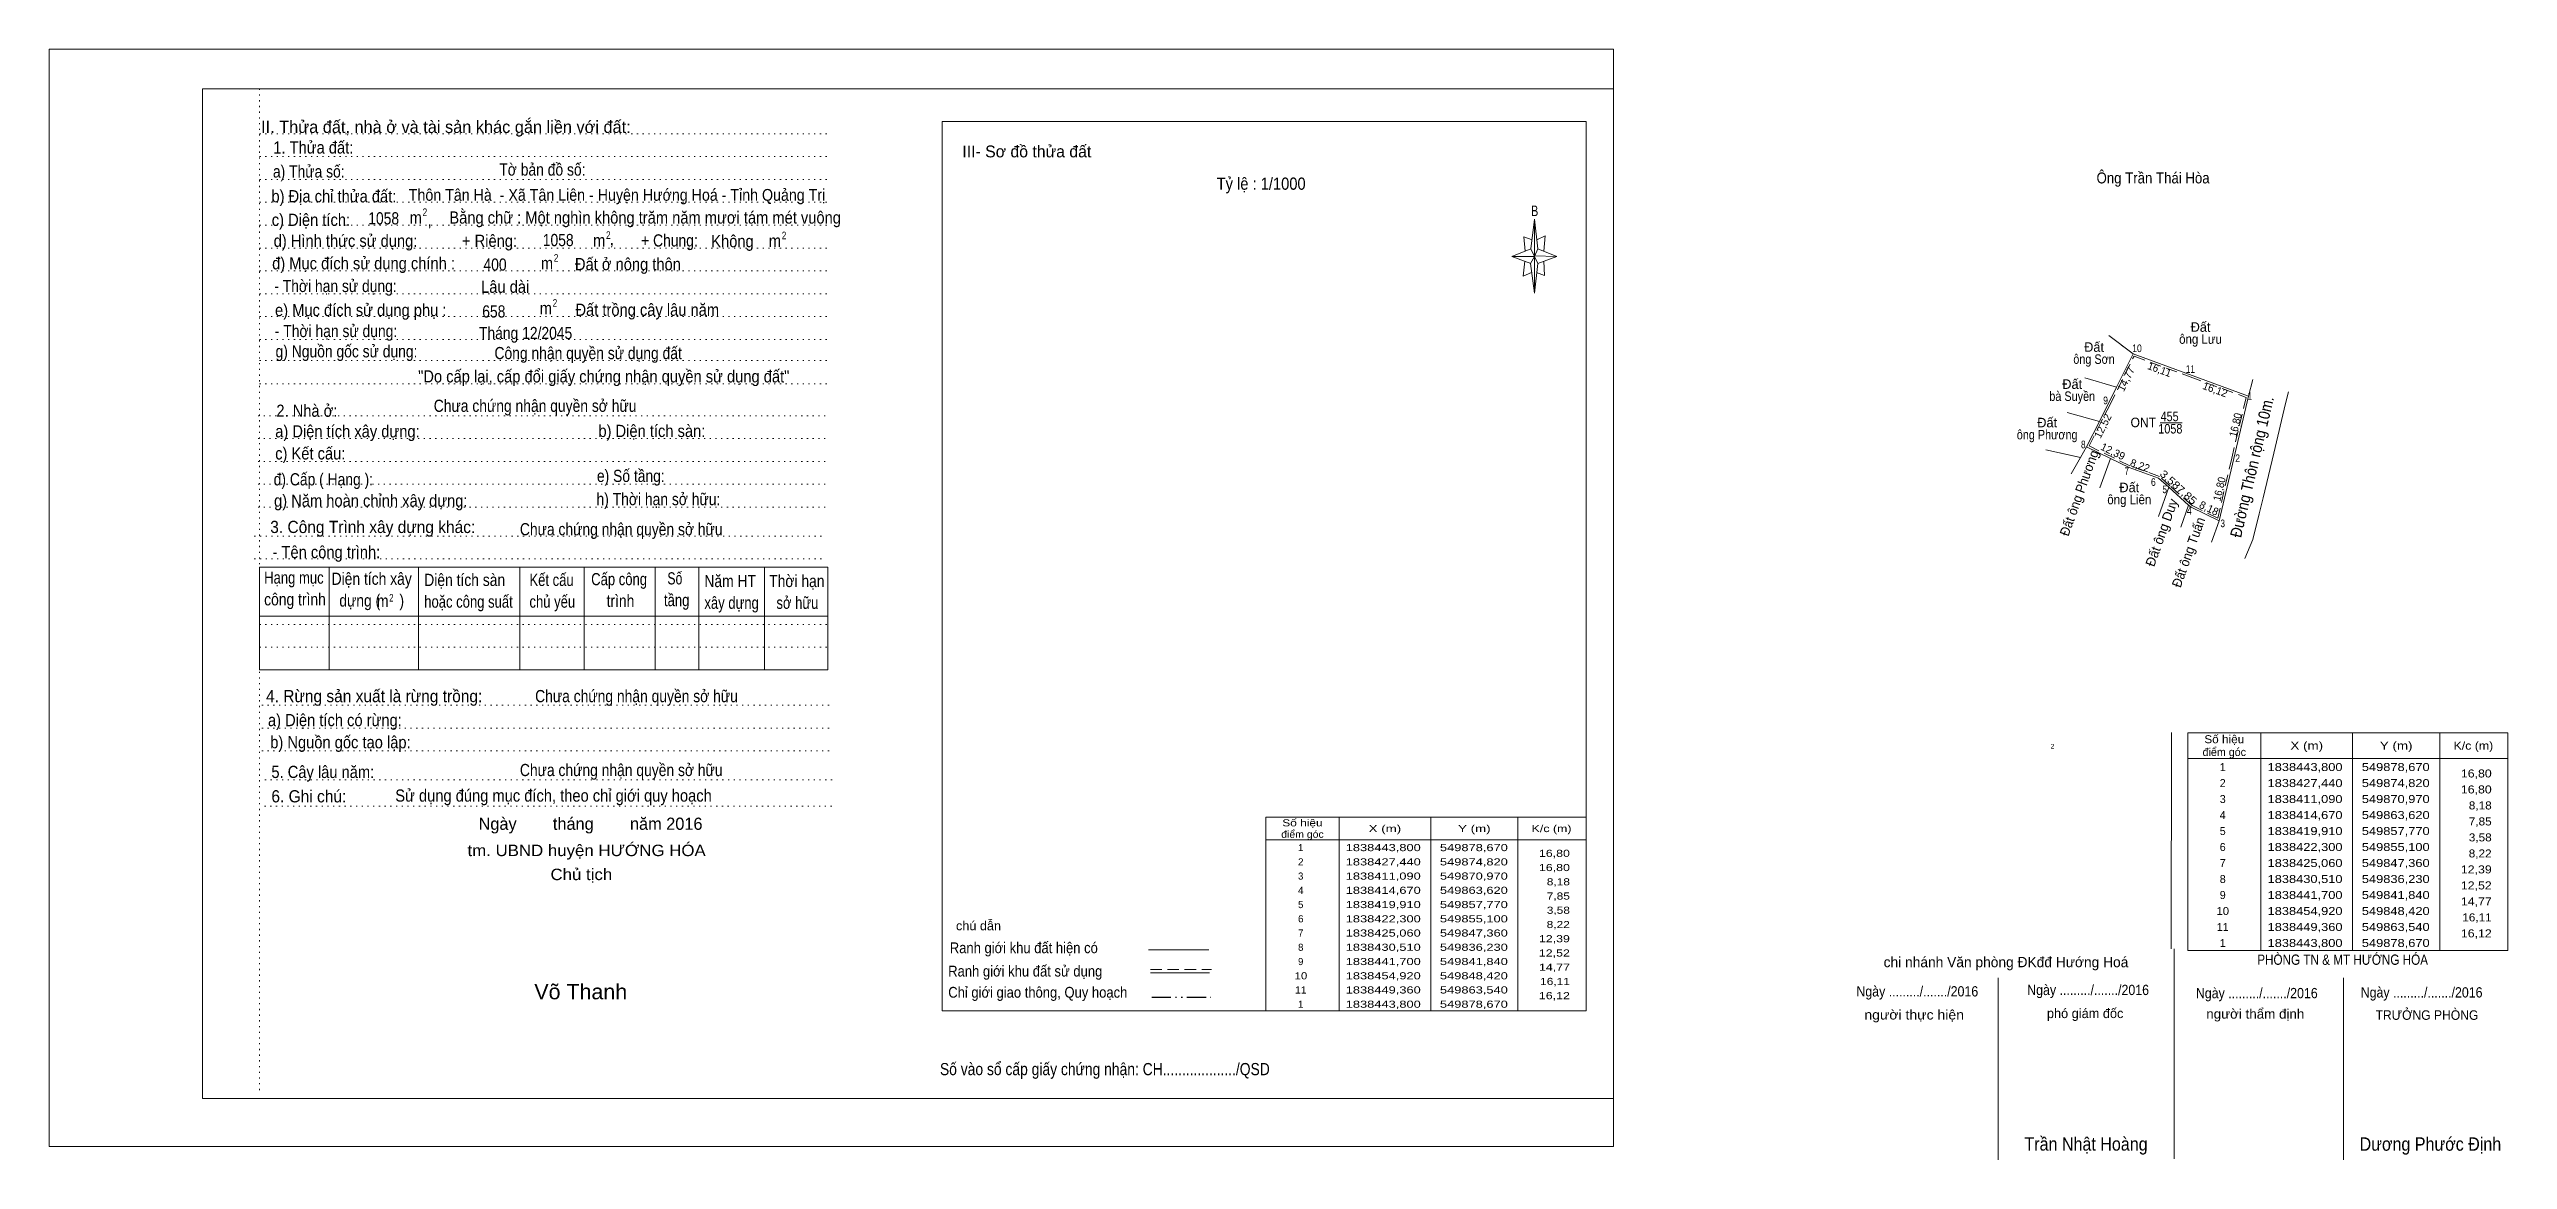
# Model space of a CAD drawing. Header units: metres. Extents: x 546805 to 549947, y 1838243 to 1838537.
# Drawn here: x 547258 to 547903, y 1838245 to 1838537 of the extents above; entities that cross this region are included whole.
import ezdxf
from ezdxf.enums import TextEntityAlignment as Align

# ---------------------------------------------------------------- set-up
doc = ezdxf.new("R2010")
doc.units = ezdxf.units.M
for name, pattern in [('DASH_DOUBLE_DOT', [9.2, 5, -1.2, 0.3, -1.2, 0.3, -1.2]), ('DOTTED', [1.5, 0.3, -1.2]), ('MEDIUM_DASHED', [4.5, 3, -1.5])]:
    doc.linetypes.add(name, pattern=pattern)
for name, color, linetype, lineweight in [('1', 7, 'DOTTED', 13), ('10', 7, 'Continuous', 13), ('18', 7, 'Continuous', 13), ('2', 7, 'Continuous', 13), ('20', 7, 'Continuous', 13), ('21', 7, 'Continuous', 13), ('23', 7, 'Continuous', 13), ('44', 7, 'Continuous', 13), ('63', 7, 'Continuous', 13), ('7', 7, 'Continuous', 13)]:
    doc.layers.add(name, color=color, linetype=linetype, lineweight=lineweight)
for name, color, linetype in [('19', 7, 'Continuous'), ('34', 7, 'Continuous'), ('50', 7, 'Continuous'), ('6', 7, 'Continuous'), ('9', 7, 'Continuous')]:
    doc.layers.add(name, color=color, linetype=linetype)

msp = doc.modelspace()

# ---------------------------------------------------------------- linework, layer by layer
at = {"layer": '1', "linetype": 'Continuous'}
for p, q in [((547298.65, 1838526.36), (547668.85, 1838526.36)), ((547298.65, 1838526.36), (547298.65, 1838261.36)), ((547668.85, 1838526.36), (547668.85, 1838261.36)), ((547298.65, 1838261.36), (547668.85, 1838261.36))]:
    msp.add_line(p, q, dxfattribs=at)
at = {"layer": '1'}
for p, q in [((547313.65, 1838526.36), (547313.65, 1838263.56)), ((547313.65, 1838514.56), (547462.75, 1838514.56)), ((547313.65, 1838508.56), (547462.75, 1838508.56)), ((547313.65, 1838502.56), (547462.75, 1838502.56)), ((547313.65, 1838496.56), (547462.75, 1838496.56)), ((547313.65, 1838490.56), (547462.75, 1838490.56)), ((547313.65, 1838484.56), (547462.75, 1838484.56)), ((547313.65, 1838478.56), (547462.75, 1838478.56)), ((547313.65, 1838472.56), (547462.75, 1838472.56)), ((547313.65, 1838466.56), (547462.75, 1838466.56)), ((547313.65, 1838460.56), (547462.75, 1838460.56)), ((547313.65, 1838455.06), (547462.75, 1838455.06)), ((547313.65, 1838448.96), (547462.75, 1838448.96)), ((547313.25, 1838440.56), (547462.35, 1838440.56)), ((547313.25, 1838434.56), (547462.35, 1838434.56)), ((547313.25, 1838428.56), (547462.35, 1838428.56)), ((547313.25, 1838422.56), (547462.35, 1838422.56)), ((547313.25, 1838416.56), (547462.35, 1838416.56)), ((547312.25, 1838408.96), (547461.35, 1838408.96)), ((547312.25, 1838402.96), (547461.35, 1838402.96)), ((547313.65, 1838385.76), (547462.75, 1838385.76)), ((547313.65, 1838379.76), (547462.75, 1838379.76)), ((547314.25, 1838364.56), (547463.35, 1838364.56)), ((547314.25, 1838358.56), (547463.35, 1838358.56)), ((547314.25, 1838352.56), (547463.35, 1838352.56)), ((547315.05, 1838344.96), (547464.15, 1838344.96)), ((547314.95, 1838338.06), (547464.05, 1838338.06))]:
    msp.add_line(p, q, dxfattribs=at)
at = {"layer": '1', "linetype": 'Continuous'}
msp.add_lwpolyline([(547258.45, 1838248.76), (547668.85, 1838248.76), (547668.85, 1838536.76), (547258.45, 1838536.76)], close=True, dxfattribs=at)
at = {"layer": '1', "linetype": 'MEDIUM_DASHED'}
msp.add_lwpolyline([(547834.83, 1838445.35), (547831.08, 1838429.42), (547827.38, 1838413.68), (547820.65, 1838416.96), (547814.85, 1838422.15), (547812.11, 1838424.61), (547804.3, 1838427.39), (547793.65, 1838432.61), (547799.04, 1838443.35), (547805.42, 1838456.17), (547820.12, 1838450.76)], close=True, dxfattribs=at)
at = {"layer": '10'}
for p, q in [((547798.83, 1838461.62), (547805.17, 1838456.79)), ((547802.17, 1838459.08), (547802.87, 1838458.54)), ((547835.42, 1838445.67), (547805.17, 1838456.79)), ((547792.51, 1838450.48), (547800.85, 1838448.08)), ((547787.85, 1838441.42), (547796.33, 1838439.05)), ((547791.68, 1838440.35), (547796.33, 1838439.05)), ((547791.68, 1838440.35), (547796.33, 1838439.05)), ((547782.25, 1838431.59), (547791.38, 1838429.55)), ((547786.28, 1838430.69), (547791.38, 1838429.55)), ((547786.28, 1838430.69), (547791.38, 1838429.55)), ((547791.38, 1838429.55), (547792.98, 1838432.38)), ((547313.65, 1838400.76), (547462.75, 1838400.76)), ((547313.65, 1838400.76), (547313.65, 1838373.86)), ((547331.95, 1838400.76), (547331.95, 1838373.86)), ((547355.35, 1838400.76), (547355.35, 1838373.86)), ((547381.95, 1838400.76), (547381.95, 1838373.86)), ((547398.85, 1838400.76), (547398.85, 1838373.86)), ((547417.45, 1838400.76), (547417.45, 1838373.86)), ((547428.85, 1838400.76), (547428.85, 1838373.86)), ((547446.15, 1838400.76), (547446.15, 1838373.86)), ((547462.75, 1838400.76), (547462.75, 1838373.86)), ((547313.65, 1838387.96), (547462.75, 1838387.96)), ((547313.65, 1838373.86), (547462.75, 1838373.86))]:
    msp.add_line(p, q, dxfattribs=at)
for points in [[(547805.17, 1838456.79), (547800.85, 1838448.08), (547796.33, 1838439.05), (547792.98, 1838432.38)], [(547800.85, 1838448.08), (547796.33, 1838439.05), (547792.98, 1838432.38)], [(547800.85, 1838448.08), (547796.33, 1838439.05), (547792.98, 1838432.38)]]:
    msp.add_lwpolyline(points, dxfattribs=at)
at = {"layer": '18'}
for p, q in [((547842.06, 1838430.7), (547845.17, 1838443.73)), ((547845.17, 1838443.73), (547845.91, 1838446.84)), ((547788.95, 1838425.26), (547791.38, 1838429.55)), ((547791.38, 1838429.55), (547792.98, 1838432.38)), ((547791.38, 1838429.55), (547792.98, 1838432.38)), ((547839.26, 1838419.03), (547842.06, 1838430.7)), ((547814.52, 1838421.78), (547811.85, 1838424.17)), ((547814.52, 1838421.78), (547811.84, 1838414.12)), ((547814.52, 1838421.78), (547819.73, 1838417.11)), ((547817.69, 1838411.27), (547819.73, 1838417.11)), ((547820.37, 1838416.54), (547819.73, 1838417.11)), ((547827.72, 1838412.96), (547820.37, 1838416.54)), ((547838.24, 1838414.76), (547839.26, 1838419.03)), ((547825.79, 1838407.32), (547827.72, 1838412.96)), ((547836.63, 1838408.02), (547838.24, 1838414.76))]:
    msp.add_line(p, q, dxfattribs=at)
for points in [[(547827.72, 1838412.96), (547835.42, 1838445.67), (547836.62, 1838450.04)], [(547792.98, 1838432.38), (547799.27, 1838429.3), (547796.49, 1838421.59)], [(547811.85, 1838424.17), (547804.11, 1838426.93), (547799.27, 1838429.3)]]:
    msp.add_lwpolyline(points, dxfattribs=at)
at = {"layer": '2'}
msp.add_lwpolyline([(547492.75, 1838517.76), (547661.65, 1838517.76), (547661.65, 1838284.36), (547492.75, 1838284.36)], close=True, dxfattribs=at)
at = {"layer": '20'}
for p, q in [((547647.17, 1838484.34), (547648.09, 1838492.14)), ((547647.17, 1838480.54), (547642.17, 1838482.34)), ((547648.97, 1838480.54), (547648.09, 1838472.74)), ((547648.97, 1838484.34), (547653.97, 1838482.34)), ((547650.57, 1838481.14), (547650.77, 1838477.34)), ((547650.77, 1838477.34), (547648.69, 1838478.14))]:
    msp.add_line(p, q, dxfattribs=at)
for points in [[(547647.49, 1838486.74), (547645.37, 1838487.54), (547645.69, 1838483.74)], [(547648.77, 1838486.74), (547650.97, 1838487.74), (547650.57, 1838483.74)], [(547648.09, 1838482.34), (547647.17, 1838484.34), (547642.17, 1838482.34)], [(547645.57, 1838481.14), (547645.17, 1838477.14), (547647.37, 1838478.14)], [(547648.09, 1838482.34), (547648.97, 1838480.54), (547653.97, 1838482.34)]]:
    msp.add_lwpolyline(points, dxfattribs=at)
for points in [[(547648.09, 1838492.14), (547648.97, 1838484.34), (547648.09, 1838482.34)], [(547648.09, 1838482.34), (547642.17, 1838482.34), (547647.17, 1838484.34), (547648.97, 1838480.54), (547653.97, 1838482.34), (547648.09, 1838482.54)], [(547648.09, 1838482.34), (547648.09, 1838472.74), (547647.09, 1838480.54)]]:
    msp.add_lwpolyline(points, close=True, dxfattribs=at)
at = {"layer": '21'}
for p, q in [((547815.99, 1838300.59), (547815.99, 1838245.48)), ((547769.78, 1838293.04), (547769.78, 1838245.24)), ((547860.34, 1838293.04), (547860.34, 1838245.24))]:
    msp.add_line(p, q, dxfattribs=at)
at = {"layer": '23'}
msp.add_line((547836.63, 1838408.02), (547834.49, 1838403.09), dxfattribs=at)
at = {"layer": '44'}
msp.add_line((547815.21, 1838357.38), (547815.19, 1838300.64), dxfattribs=at)
at = {"layer": '63'}
for p, q in [((547812.31, 1838438.69), (547818.04, 1838438.69)), ((547838.73, 1838357.31), (547838.73, 1838300.23)), ((547862.75, 1838357.31), (547862.75, 1838300.23)), ((547885.64, 1838357.31), (547885.64, 1838300.23)), ((547819.5, 1838350.6), (547903.49, 1838350.6)), ((547596.88, 1838335.18), (547596.88, 1838284.38)), ((547620.9, 1838335.18), (547620.9, 1838284.38)), ((547643.8, 1838335.18), (547643.8, 1838284.38)), ((547577.65, 1838329.21), (547661.65, 1838329.21))]:
    msp.add_line(p, q, dxfattribs=at)
for points in [[(547819.5, 1838357.31), (547903.49, 1838357.31), (547903.49, 1838300.23), (547819.5, 1838300.23)], [(547577.65, 1838335.18), (547661.65, 1838335.18), (547661.65, 1838284.38), (547577.65, 1838284.38)]]:
    msp.add_lwpolyline(points, close=True, dxfattribs=at)
at = {"layer": '7'}
for p, q in [((547546.87, 1838300.36), (547562.73, 1838300.36)), ((547547.35, 1838294.3), (547562.89, 1838294.3))]:
    msp.add_line(p, q, dxfattribs=at)
at = {"layer": '7', "linetype": 'MEDIUM_DASHED'}
msp.add_line((547547.35, 1838295.24), (547563.39, 1838295.24), dxfattribs=at)
at = {"layer": '7', "linetype": 'DASH_DOUBLE_DOT', "lineweight": 25}
msp.add_line((547547.75, 1838287.9), (547563.21, 1838287.9), dxfattribs=at)

# ---------------------------------------------------------------- texts
at = {"layer": '1'}
for s, height, width, p in [('455', 2.5, 0.85, (547814.76, 1838439.11)), ('ONT', 2.5, 0.95, (547807.86, 1838437.54)), ('1058', 2.5, 0.85, (547814.95, 1838435.88)), ('2', 1.25, 0.8, (547784.035, 1838353.16))]:
    msp.add_text(s, height=height, dxfattribs=dict(at, width=width)).set_placement(p, align=Align.CENTER)
at = {"layer": '10'}
msp.add_text('III- Sơ đồ thửa đất', height=3.1, dxfattribs=at).set_placement((547514.94, 1838508.36), align=Align.CENTER)
at = {"layer": '10', "width": 0.9}
for s, height, p in [('  Thôn Tân Hà  - Xã Tân Liên - Huyện Hướng Hoá - Tỉnh Quảng Trị', 3.1, (547406.39, 1838496.96)), ('Bằng chữ : Một nghìn không trăm năm mươi tám mét vuông', 3.2, (547414.805, 1838490.97))]:
    msp.add_text(s, height=height, dxfattribs=at).set_placement(p, align=Align.CENTER)
at = {"layer": '19'}
for s, width, p in [('1058', 0.85, (547387.95, 1838485.06)), ('400', 0.85, (547372.39, 1838478.62)), ('Lâu dài', 0.9, (547371.77, 1838472.8))]:
    msp.add_text(s, height=3.2, dxfattribs=dict(at, width=width)).set_placement(p)
at = {"layer": '2'}
for s, p in [('II. Thửa đất, nhà ở và tài sản khác gắn liền với đất:', (547314.05, 1838514.76)), (',', (547357.66, 1838490.29)), (',', (547405.45, 1838485.36))]:
    msp.add_text(s, height=3.2, dxfattribs=at).set_placement(p)
for s, height, width, p in [('1. Thửa đất:', 3.2, 0.9, (547317.25, 1838509.36)), ('a) Thửa số:', 3.2, 0.85, (547317.15, 1838503.06)), ('Tờ bản đồ số:', 3.2, 0.85, (547376.55, 1838503.56)), ('c) Diện tích:', 3.2, 0.9, (547316.85, 1838490.36)), ('1058', 3.2, 0.85, (547342.16, 1838490.76)), ('m', 3.2, 0.9, (547353.02, 1838490.96)), ('2', 2, 0.8, (547356.42, 1838492.96)), ('d) Hình thức sử dụng:', 3.2, 0.9, (547317.35, 1838484.86)), ('+ Riêng:', 3.2, 0.9, (547366.75, 1838484.86)), ('m', 3.2, 0.9, (547401.15, 1838484.96)), ('2', 2, 0.8, (547404.55, 1838486.96)), ('+ Chung:', 3.2, 0.85, (547413.75, 1838484.96)), ('Không', 3.2, 0.9, (547432.15, 1838484.76)), ('m', 3.2, 0.9, (547447.25, 1838484.86)), ('2', 2, 0.8, (547450.65, 1838486.86)), ('đ) Mục đích sử dụng chính : ', 3.2, 0.9, (547316.95, 1838478.96)), ('m', 3.2, 0.9, (547387.45, 1838478.98)), ('2', 2, 0.8, (547390.85, 1838480.98)), ('Đất ở nông thôn', 3.2, 0.9, (547396.39, 1838478.74)), ('- Thời hạn sử dụng: ', 3.2, 0.85, (547317.51, 1838473)), ('e) Mục đích sử dụng phụ : ', 3.2, 0.9, (547317.71, 1838466.68)), ('m', 3.2, 0.9, (547387.15, 1838467.16)), ('2', 2, 0.8, (547390.55, 1838469.16)), ('Đất trồng cây lâu năm ', 3.2, 0.9, (547396.53, 1838466.76)), ('- Thời hạn sử dụng: ', 3.2, 0.85, (547317.65, 1838461.18)), ('Tháng 12/2045', 3.2, 0.85, (547371.21, 1838460.66)), ('g) Nguồn gốc sử dụng: ', 3.2, 0.85, (547317.85, 1838455.86)), ('2. Nhà ở:', 3.2, 0.9, (547318.05, 1838440.26)), ('a) Diện tích xây dựng:', 3.2, 0.9, (547317.75, 1838434.86)), ('b) Diện tích sàn:', 3.2, 0.9, (547402.55, 1838434.96)), ('c) Kết cấu:', 3.2, 0.9, (547317.75, 1838429.06)), ('đ) Cấp ( Hạng ):', 3.2, 0.85, (547317.35, 1838422.26)), ('e) Số tầng:', 3.2, 0.85, (547402.15, 1838423.16)), ('g) Năm hoàn chỉnh xây dựng:', 3.2, 0.9, (547317.45, 1838416.66)), ('h) Thời hạn sở hữu:', 3.2, 0.85, (547402.05, 1838417.06)), ('3. Công Trình xây dựng khác:', 3.2, 0.95, (547316.45, 1838409.76)), ('- Tên công trình:', 3.2, 0.9, (547317.05, 1838403.16)), ('Hạng mục', 3.2, 0.8, (547314.85, 1838396.46)), ('Diện tích xây', 3.2, 0.85, (547332.55, 1838396.16)), ('Diện tích sàn', 3.2, 0.85, (547356.85, 1838395.86)), ('Kết cấu', 3.2, 0.8, (547384.45, 1838395.86)), ('Cấp công', 3.2, 0.8, (547400.65, 1838396.06)), (' Số', 3.2, 0.75, (547419.75, 1838396.26)), ('Năm HT', 3.2, 0.85, (547430.35, 1838395.56)), ('Thời hạn', 3.2, 0.85, (547447.35, 1838395.56)), ('công trình', 3.2, 0.85, (547314.85, 1838390.76)), ('  dựng (     )', 3.2, 0.85, (547332.55, 1838390.46)), ('m', 3.2, 0.85, (547344.45, 1838390.36)), ('2', 2.014, 0.75, (547347.65, 1838391.76)), ('hoặc công suất', 3.2, 0.8, (547356.85, 1838390.16)), ('chủ yếu', 3.2, 0.8, (547384.45, 1838390.16)), ('    trình', 3.2, 0.85, (547400.65, 1838390.36)), ('tầng', 3.2, 0.8, (547419.75, 1838390.56)), ('xây dựng', 3.2, 0.8, (547430.35, 1838389.86)), ('  sở hữu', 3.2, 0.8, (547447.35, 1838389.86)), ('4. Rừng sản xuất là rừng trồng:', 3.2, 0.95, (547315.35, 1838365.36)), ('a) Diện tích có rừng:', 3.2, 0.9, (547315.85, 1838359.06)), ('b) Nguồn gốc tạo lập:', 3.2, 0.9, (547316.45, 1838353.26)), ('5. Cây lâu năm:', 3.2, 0.9, (547316.75, 1838345.46)), ('6. Ghi chú:', 3.2, 0.95, (547316.75, 1838339.06)), ('Số vào sổ cấp giấy chứng nhận: CH.................../QSD', 3.2, 0.85, (547492.15, 1838267.46))]:
    msp.add_text(s, height=height, dxfattribs=dict(at, width=width)).set_placement(p)
at = {"layer": '2', "width": 0.9}
msp.add_text('b) Địa chỉ thửa đất:', height=3.2, dxfattribs=at).set_placement((547333.145, 1838496.56), align=Align.CENTER)
at = {"layer": '20', "width": 0.75}
msp.add_text('B', height=2.756, dxfattribs=at).set_placement((547648.19, 1838492.94), align=Align.CENTER)
at = {"layer": '21'}
for s, height, width, p in [('PHÒNG TN & MT HƯỚNG HÓA', 2.7, 0.85, (547860.145, 1838296.43)), ('Ngày ........./......./2016', 2.7, 0.9, (547748.56, 1838288.12)), ('Ngày ........./......./2016', 2.7, 0.9, (547793.38, 1838288.49)), ('Ngày ........./......./2016', 2.7, 0.9, (547837.63, 1838287.66)), ('Ngày ........./......./2016', 2.7, 0.9, (547880.87, 1838287.85)), ('người thực hiện', 2.5, 1.1, (547747.74, 1838282.07)), ('người thẩm định', 2.5, 1.05, (547837.235, 1838282.3)), ('TRƯỞNG PHÒNG', 2.5, 0.95, (547882.28, 1838281.99)), ('Trần Nhật Hoàng', 3.5, 0.9, (547792.83, 1838247.66)), ('Dương Phước Định', 3.5, 0.9, (547883.18, 1838247.64))]:
    msp.add_text(s, height=height, dxfattribs=dict(at, width=width)).set_placement(p, align=Align.CENTER)
for s, height, p in [('chi nhánh Văn phòng ĐKđđ Hướng Hoá', 2.7, (547771.83, 1838295.8)), ('phó giám đốc', 2.5, (547792.6, 1838282.45))]:
    msp.add_text(s, height=height, dxfattribs=at).set_placement(p, align=Align.CENTER)
at = {"layer": '34', "width": 0.9}
msp.add_text('Ông Trần Thái Hòa', height=2.88, dxfattribs=at).set_placement((547795.59, 1838501.52))
at = {"layer": '50', "width": 0.9}
msp.add_text('Tỷ lệ : 1/1000', height=3.2, dxfattribs=at).set_placement((547564.75, 1838499.86))
at = {"layer": '50'}
msp.add_text('Ngày        tháng        năm 2016', height=3.2, dxfattribs=at).set_placement((547400.48, 1838331.86), align=Align.CENTER)
for s, height, width, p in [('tm. UBND huyện HƯỚNG HÓA', 3, 1.1, (547399.45, 1838324.96)), (' Chủ tịch', 3, 1.1, (547397.46, 1838318.66)), ('Võ Thanh', 4, 1.05, (547397.91, 1838287.38))]:
    msp.add_text(s, height=height, dxfattribs=dict(at, width=width)).set_placement(p, align=Align.CENTER)
at = {"layer": '6', "width": 0.85}
msp.add_text('658', height=3.2, dxfattribs=at).set_placement((547372.07, 1838466.32))
at = {"layer": '63'}
for s, height, width, p in [('ông Lưu', 2.5, 0.9, (547822.87, 1838459.42)), ('ông Sơn', 2.5, 0.85, (547794.93, 1838454.16)), ('bà Suyền', 2.5, 0.85, (547789.205, 1838444.43)), ('ông Phương', 2.5, 0.85, (547782.63, 1838434.34)), ('ông Liên', 2.5, 0.9, (547804.185, 1838417.31)), ('Số hiệu', 2.099, 1.1, (547829.105, 1838354.59)), ('X (m)', 2.099, 1.25, (547850.74, 1838352.91)), ('Y (m)', 2.099, 1.25, (547874.195, 1838352.91)), ('K/c (m)', 2.099, 1.15, (547894.46, 1838352.91)), ('1838443,800', 2.099, 1.2, (547850.29, 1838347.29)), ('1838427,440', 2.099, 1.2, (547850.29, 1838343.08)), ('549878,670', 2.099, 1.2, (547874.08, 1838347.29)), ('549874,820', 2.099, 1.2, (547874.08, 1838343.08)), ('1838411,090', 2.099, 1.2, (547850.29, 1838338.89)), ('549870,970', 2.099, 1.2, (547874.08, 1838338.89)), ('điểm góc', 1.868, 1.1, (547587.26, 1838329.76)), ('Số hiệu', 1.868, 1.25, (547587.255, 1838332.76)), ('X (m)', 1.868, 1.4, (547608.89, 1838331.26)), ('Y (m)', 1.868, 1.4, (547632.35, 1838331.26)), ('K/c (m)', 1.868, 1.3, (547652.61, 1838331.26)), ('1838414,670', 2.099, 1.2, (547850.29, 1838334.69)), ('1838419,910', 2.099, 1.2, (547850.29, 1838330.49)), ('549863,620', 2.099, 1.2, (547874.08, 1838334.69)), ('549857,770', 2.099, 1.2, (547874.08, 1838330.49)), ('1838443,800', 1.868, 1.35, (547608.45, 1838326.26)), ('549878,670', 1.868, 1.35, (547632.23, 1838326.26)), ('1838422,300', 2.099, 1.2, (547850.29, 1838326.3)), ('549855,100', 2.099, 1.2, (547874.08, 1838326.3)), (' 2', 1.868, 1.05, (547586.45, 1838322.51)), ('1838427,440', 1.868, 1.35, (547608.45, 1838322.51)), ('1838411,090', 1.868, 1.35, (547608.45, 1838318.79)), ('549874,820', 1.868, 1.35, (547632.23, 1838322.51)), ('549870,970', 1.868, 1.35, (547632.23, 1838318.79)), ('1838425,060', 2.099, 1.2, (547850.29, 1838322.1)), ('1838430,510', 2.099, 1.2, (547850.29, 1838317.9)), ('549847,360', 2.099, 1.2, (547874.08, 1838322.1)), ('549836,230', 2.099, 1.2, (547874.08, 1838317.9)), (' 4', 1.868, 1.05, (547586.45, 1838315.05)), ('1838414,670', 1.868, 1.35, (547608.45, 1838315.05)), ('1838419,910', 1.868, 1.35, (547608.45, 1838311.31)), ('549863,620', 1.868, 1.35, (547632.23, 1838315.05)), ('549857,770', 1.868, 1.35, (547632.23, 1838311.31)), ('1838441,700', 2.099, 1.2, (547850.29, 1838313.7)), ('549841,840', 2.099, 1.2, (547874.08, 1838313.7)), (' 6', 1.868, 1.05, (547586.45, 1838307.57)), ('1838422,300', 1.868, 1.35, (547608.45, 1838307.57)), ('549855,100', 1.868, 1.35, (547632.23, 1838307.57)), (' 10', 2.099, 1.05, (547828.295, 1838309.5)), ('1838454,920', 2.099, 1.2, (547850.29, 1838309.5)), ('1838449,360', 2.099, 1.2, (547850.29, 1838305.31)), ('549848,420', 2.099, 1.2, (547874.08, 1838309.5)), ('549863,540', 2.099, 1.2, (547874.08, 1838305.31)), ('1838425,060', 1.868, 1.35, (547608.45, 1838303.84)), ('1838430,510', 1.868, 1.35, (547608.45, 1838300.1)), ('549847,360', 1.868, 1.35, (547632.23, 1838303.84)), ('549836,230', 1.868, 1.35, (547632.23, 1838300.1)), ('1838443,800', 2.099, 1.2, (547850.29, 1838301.11)), ('549878,670', 2.099, 1.2, (547874.08, 1838301.11)), (' 10', 1.868, 1.2, (547586.445, 1838292.62)), ('1838441,700', 1.868, 1.35, (547608.45, 1838296.36)), ('1838454,920', 1.868, 1.35, (547608.45, 1838292.62)), ('549841,840', 1.868, 1.35, (547632.23, 1838296.36)), ('549848,420', 1.868, 1.35, (547632.23, 1838292.62)), (' 11', 1.868, 1.1, (547586.445, 1838288.9)), ('1838449,360', 1.868, 1.35, (547608.45, 1838288.9)), ('1838443,800', 1.868, 1.35, (547608.45, 1838285.16)), ('549863,540', 1.868, 1.35, (547632.23, 1838288.9)), ('549878,670', 1.868, 1.35, (547632.23, 1838285.16))]:
    msp.add_text(s, height=height, dxfattribs=dict(at, width=width)).set_placement(p, align=Align.CENTER)
for s, height, p in [('Đất', 2.5, (547822.875, 1838462.58)), ('Đất', 2.5, (547794.935, 1838457.32)), ('Đất', 2.5, (547789.205, 1838447.59)), ('Đất', 2.5, (547782.635, 1838437.5)), ('Đất', 2.5, (547804.185, 1838420.47)), ('điểm góc', 2.099, (547829.105, 1838351.23)), (' 2', 2.099, (547828.3, 1838343.08)), (' 1', 2.099, (547828.31, 1838347.29)), (' 3', 2.099, (547828.31, 1838338.89)), (' 4', 2.099, (547828.3, 1838334.69)), (' 5', 2.099, (547828.305, 1838330.49)), (' 1', 1.868, (547586.46, 1838326.26)), (' 6', 2.099, (547828.3, 1838326.3)), (' 3', 1.868, (547586.45, 1838318.79)), (' 8', 2.099, (547828.31, 1838317.9)), (' 7', 2.099, (547828.31, 1838322.1)), (' 5', 1.868, (547586.455, 1838311.31)), (' 9', 2.099, (547828.305, 1838313.7)), (' 11', 2.099, (547828.305, 1838305.31)), (' 8', 1.868, (547586.46, 1838300.1)), (' 7', 1.868, (547586.46, 1838303.84)), (' 1', 2.099, (547828.31, 1838301.11)), (' 9', 1.868, (547586.455, 1838296.36)), (' 1', 1.868, (547586.46, 1838285.16))]:
    msp.add_text(s, height=height, dxfattribs=at).set_placement(p, align=Align.CENTER)
for s, height, width, p in [(' 10', 2, 0.85, (547807.47, 1838457.25)), (' 11', 2, 0.8, (547821.4, 1838451.79)), (' 9', 2, 0.85, (547798.59, 1838443.57)), (' 1', 2, 0.75, (547836.34, 1838444.75)), (' 8', 2, 0.8, (547792.7, 1838432.01)), (' 2', 2, 0.85, (547833.23, 1838428.39)), (' 7', 2, 0.8, (547804.11, 1838424.99)), (' 6', 2, 0.85, (547811.12, 1838422.14)), (' 5', 2, 0.8, (547814.06, 1838420.21)), (' 4', 2, 0.85, (547820.56, 1838414.6)), (' 3', 2, 0.8, (547829.28, 1838411.3)), ('16,80', 2.1, 1.15, (547899.26, 1838345.6)), ('16,80', 2.099, 1.15, (547899.26, 1838341.41)), ('8,18', 2.099, 1.1, (547899.26, 1838337.21)), ('7,85', 2.099, 1.1, (547899.25, 1838333.01)), ('16,80', 1.869, 1.3, (547657.42, 1838324.76)), ('8,22', 2.099, 1.1, (547899.24, 1838324.61)), ('3,58', 2.099, 1.1, (547899.26, 1838328.82)), ('16,80', 1.868, 1.3, (547657.42, 1838321.03)), ('8,18', 1.868, 1.25, (547657.43, 1838317.29)), ('12,39', 2.099, 1.15, (547899.26, 1838320.42)), ('7,85', 1.868, 1.25, (547657.42, 1838313.55)), ('12,52', 2.099, 1.15, (547899.26, 1838316.22)), ('14,77', 2.099, 1.15, (547899.27, 1838312.02)), ('8,22', 1.868, 1.25, (547657.4, 1838306.07)), ('3,58', 1.868, 1.25, (547657.43, 1838309.82)), ('16,11', 2.099, 1.1, (547899.26, 1838307.83)), ('12,52', 1.868, 1.3, (547657.41, 1838298.6)), ('12,39', 1.868, 1.3, (547657.42, 1838302.35)), ('16,12', 2.099, 1.15, (547899.26, 1838303.63)), ('14,77', 1.868, 1.3, (547657.43, 1838294.86)), ('16,12', 1.868, 1.3, (547657.41, 1838287.4)), ('16,11', 1.868, 1.25, (547657.42, 1838291.14))]:
    msp.add_text(s, height=height, dxfattribs=dict(at, width=width)).set_placement(p, align=Align.RIGHT)
for s, height, rotation, width, p in [('16,11', 2, 339.81, 0.95, (547811.78, 1838451.758)), ('Đường Thôn rộng 10m.', 3, 76.754, 0.9, (547837.827, 1838426.801)), ('16,80', 2, 76.758, 0.95, (547832.999, 1838437.906)), ('Đất ông Phương', 2.5, 70.172, 0.95, (547792.2, 1838419.846)), ('3,58', 2, 318.167, 1.15, (547814.228, 1838423.015)), ('7,85', 2, 318.148, 1.15, (547818.583, 1838419.028)), ('16,80', 2, 76.75, 0.95, (547828.79, 1838421.096)), ('Đất ông Tuấn', 2.5, 70.172, 0.95, (547820.878, 1838404.291))]:
    msp.add_text(s, height=height, rotation=rotation, dxfattribs=dict(at, width=width)).set_placement(p, align=Align.CENTER)
for s, height, rotation, p in [('14,77', 2, 63.539, (547804.22, 1838449.714)), ('16,12', 2, 339.823, (547826.355, 1838446.484)), ('12,52', 2, 63.374, (547798.123, 1838437.397)), ('12,39', 2, 333.911, (547799.445, 1838430.264)), ('8,22', 2, 340.374, (547806.659, 1838426.537)), ('Đất ông Duy', 2.5, 70.172, (547813.835, 1838409.466)), ('8,18', 2, 334.03, (547824.657, 1838415.368))]:
    msp.add_text(s, height=height, rotation=rotation, dxfattribs=at).set_placement(p, align=Align.CENTER)
at = {"layer": '7'}
for s, height, width, p in [('chú dẫn', 2.361, 1.05, (547502.265, 1838305.5)), ('Ranh giới khu đất hiện có ', 2.834, 0.9, (547514.625, 1838299.48)), ('Ranh giới khu đất sử dụng', 2.84, 0.9, (547514.525, 1838293.36)), ('Chỉ giới giao thông, Quy hoạch', 2.834, 0.9, (547517.82, 1838287.8))]:
    msp.add_text(s, height=height, dxfattribs=dict(at, width=width)).set_placement(p, align=Align.CENTER)
at = {"layer": '9'}
for s, width, p in [('Công nhận quyền sử dụng đất ', 0.85, (547375.28, 1838455.39)), ('"Do cấp lại, cấp đổi giấy chứng nhận quyền sử dụng đất"', 0.9, (547355.25, 1838449.28)), ('Chưa chứng nhận quyền sở hữu', 0.85, (547359.35, 1838441.56)), ('Chưa chứng nhận quyền sở hữu', 0.85, (547381.95, 1838409.16)), ('Chưa chứng nhận quyền sở hữu', 0.85, (547385.95, 1838365.36)), ('Chưa chứng nhận quyền sở hữu', 0.85, (547381.95, 1838345.96)), ('Sử dụng đúng mục đích, theo chỉ giới quy hoạch', 0.9, (547349.25, 1838339.26))]:
    msp.add_text(s, height=3.2, dxfattribs=dict(at, width=width)).set_placement(p)

doc.saveas('drawing.dxf')
